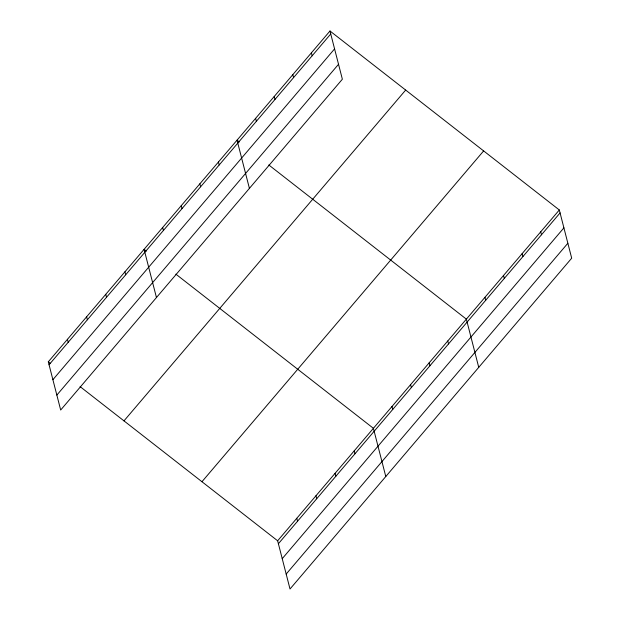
<?xml version="1.0" encoding="UTF-8"?>
<svg xmlns="http://www.w3.org/2000/svg" width="620" height="620" viewBox="0 0 620 620"><rect width="100%" height="100%" fill="white"/><g stroke="black" fill="none" stroke-linecap="round" stroke-linejoin="round"><path stroke-width="0.93" d="M329.987 31L342.364 79.213L60.682 410.021L48.306 361.809L329.987 31L559.317 209.978L571.694 258.191L290.013 589L277.636 540.787L80.089 386.617M49.065 364.762L330.747 33.953M52.894 379.696L334.583 48.887M56.846 395.087L338.536 64.278M123.984 420.871L405.666 90.063M201.957 481.725L483.639 150.916M277.636 540.787L559.317 209.978M278.388 543.732L560.077 212.924M282.224 558.674L563.906 227.865M286.176 574.066L567.858 243.249M239.304 141.941L237.034 140.167L249.411 188.379M268.817 164.974L466.364 319.145L478.741 367.358M146.343 251.108L144.08 249.333L156.457 297.553M175.863 274.141L373.403 428.311L385.787 476.524M48.306 361.809L50.577 363.584M540.725 231.81L541.485 234.755M522.133 253.642L522.893 256.587M503.541 275.474L504.3 278.426M484.949 297.305L485.708 300.258M447.772 340.977L448.524 343.922M429.18 362.808L429.939 365.761M410.587 384.64L411.347 387.593M311.395 52.832L312.154 55.785M391.995 406.472L392.755 409.425M292.803 74.663L293.562 77.616M274.211 96.503L274.97 99.448M354.253 450.802L355.004 453.755M255.626 118.335L256.378 121.28M335.094 473.3L335.854 476.245M315.944 495.791L316.696 498.743M218.442 161.998L219.201 164.951M296.786 518.289L297.546 521.242M199.849 183.838L200.609 186.783M181.257 205.669L182.017 208.615M162.665 227.501L163.424 230.446M124.922 271.831L125.682 274.776M105.764 294.322L106.524 297.274M86.614 316.82L87.373 319.765M67.456 339.31L68.216 342.263"/></g></svg>
